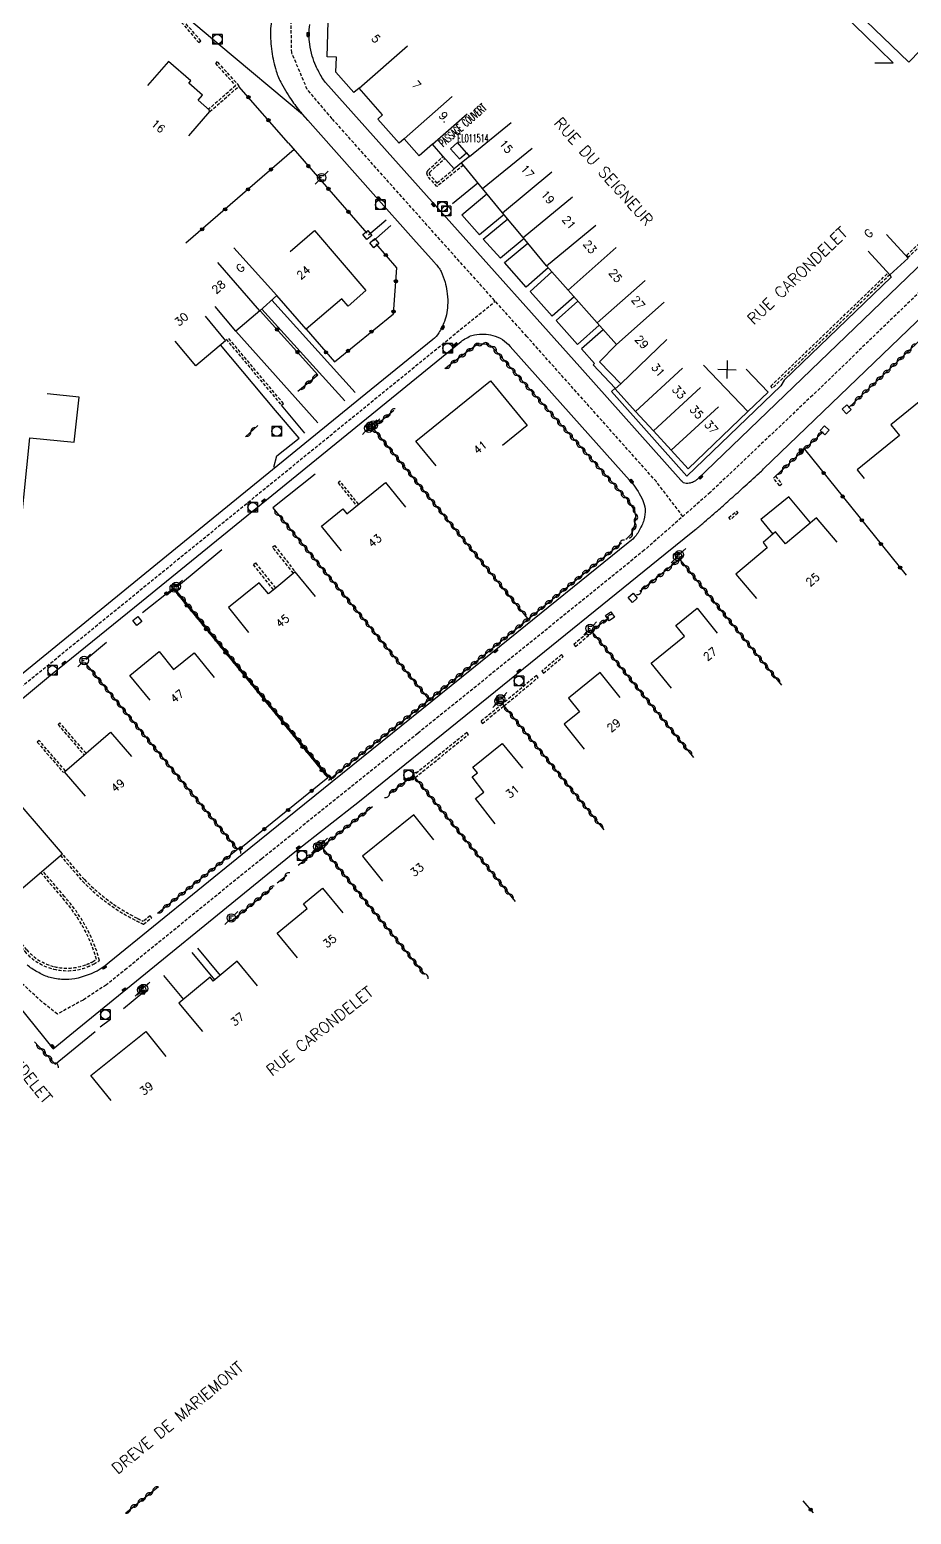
# Model space of a CAD drawing. Header units: millimetres. Extents: x 139999 to 141000, y 129000 to 130000.
# Drawn here: x 140577.6 to 140715.3, y 128999.8 to 129231.6 of the extents above; entities that cross this region are included whole.
import ezdxf
from ezdxf.enums import TextEntityAlignment as Align

# ---------------------------------------------------------------- set-up
doc = ezdxf.new("R2010")
doc.units = ezdxf.units.MM
doc.linetypes.add('DASHED', pattern=[0.75, 0.5, -0.25])
doc.layers.get('0').update_dxf_attribs({"linetype": 'CONTINUOUS'})
for name, color, linetype in [('W0001', 6, 'DASHED'), ('W0008', 7, 'CONTINUOUS'), ('W0100', 7, 'CONTINUOUS'), ('W0112', 1, 'DASHED'), ('W0310', 3, 'CONTINUOUS'), ('W0322', 7, 'CONTINUOUS'), ('w0330', 7, 'CONTINUOUS'), ('W0400', 7, 'CONTINUOUS'), ('W0420', 7, 'CONTINUOUS'), ('W0471', 7, 'CONTINUOUS'), ('w0984', 7, 'CONTINUOUS'), ('W0989', 7, 'CONTINUOUS'), ('W0991', 7, 'CONTINUOUS'), ('W1102', 7, 'CONTINUOUS')]:
    doc.layers.add(name, color=color, linetype=linetype)
doc.styles.get("Standard").update_dxf_attribs({"font": 'romans.shx', "width": 0.85})

# ---------------------------------------------------------------- blocks, each defined once
blk = doc.blocks.new('t322o')
at = {"color": 0, "linetype": 'Continuous'}
for radius in [0.25, 0.15]:
    blk.add_circle((0, 0), radius, dxfattribs=at)
blk = doc.blocks.new('t310o')
at = {"color": 0, "linetype": 'Continuous'}
for centre, start, end in [((-0.5, 0.38), 216.8699, 323.1304), ((0.5, -0.37), 36.8699, 143.1303)]:
    blk.add_arc(centre, 0.625, start, end, dxfattribs=at)
blk = doc.blocks.new('T420')
for p, q in [((0.75, 0.75), (-0.75, 0.75)), ((-0.75, 0.75), (-0.75, -0.75)), ((0.75, 0.75), (0.75, -0.75)), ((0.75, -0.75), (-0.75, -0.75))]:
    blk.add_line(p, q)
blk.add_ellipse((0, 0), major_axis=(-0.53, 0.53), ratio=1, start_param=3.926991, end_param=10.210176)
blk = doc.blocks.new('T400')
at = {"color": 0, "linetype": 'ByBlock', "lineweight": -2}
for p, q in [((-0.15, -0.25), (-0.15, 0.3)), ((-0.15, 0.3), (0.15, 0.3)), ((-0.15, 0.15), (0.15, 0.15)), ((-0.15, 0), (0.15, 0)), ((0.15, 0.3), (0.15, -0.25)), ((-0.15, -0.15), (0.15, -0.15)), ((-0.15, -0.25), (-0.15, -0.3)), ((-0.15, -0.3), (0.15, -0.3)), ((0.15, -0.3), (0.15, -0.25))]:
    blk.add_line(p, q, dxfattribs=at)
blk = doc.blocks.new('T471')
for p, q in [((-0.333334, 0.333334), (-0.333334, -0.333334)), ((-0.333334, 0.333334), (0.333334, 0.333334)), ((-0.333334, 0), (0, 0)), ((0.500001, 0.500001), (1.000002, 1.000002)), ((-0.500001, -0.500001), (-1.000002, -1.000002)), ((-0.333334, -0.333334), (0.333334, -0.333334))]:
    blk.add_line(p, q)
blk.add_ellipse((0, 0), major_axis=(0.471405, 0.471405), ratio=1, start_param=5.4977871438, end_param=11.780972451)
blk = doc.blocks.new('t112o')
at = {"color": 0, "linetype": 'Continuous'}
for p, q in [((-0.5, 0.5), (0.5, 0.5)), ((-0.5, -0.5), (-0.5, 0.5)), ((0.5, 0.5), (0.5, -0.5)), ((0.5, -0.5), (-0.5, -0.5))]:
    blk.add_line(p, q, dxfattribs=at)
blk = doc.blocks.new('t330o')
at = {"color": 0, "linetype": 'Continuous'}
for p, q in [((0.25, -0.25), (-0.25, 0.25)), ((-0.25, -0.25), (0.25, 0.25)), ((-0.25, 0.25), (-0.25, -0.25)), ((0.25, 0.25), (-0.25, 0.25)), ((0.25, -0.25), (0.25, 0.25)), ((-0.25, -0.25), (0.25, -0.25)), ((-0.25, -0.25), (-0.25, -0.25))]:
    blk.add_line(p, q, dxfattribs=at)
blk = doc.blocks.new('t991o')
at = {"color": 0, "linetype": 'Continuous'}
for p, q in [((-1, 1), (1, -1)), ((-1, -1), (1, 1))]:
    blk.add_line(p, q, dxfattribs=at)

msp = doc.modelspace()

# ---------------------------------------------------------------- linework, layer by layer
at = {"layer": 'W0001'}
for points in [[(140679.59, 129155.61), (140675.44, 129161.03), (140655.21, 129183.71), (140642.66, 129197.69), (140624.81, 129217.71), (140620.92, 129222.28), (140618.5, 129228.01), (140618.39, 129233.16), (140620.23, 129238.25), (140623.83, 129242.66), (140642.19, 129263.23), (140656.78, 129280.3), (140714.71, 129348.88), (140730.72, 129367.87), (140763.1, 129406.09), (140789.85, 129437.67), (140798.56, 129447.97), (140828.68, 129483.49), (140861.29, 129522.12), (140870.15, 129532.65), (140889.25, 129561.44)], [(140759.96, 129232.3), (140750.74, 129223.42), (140719.35, 129193.34), (140699.81, 129174.49), (140683.85, 129159.35), (140673.55, 129150.32), (140666.01, 129144.2), (140638.18, 129121.71), (140613.82, 129102.16), (140592.74, 129085.02), (140589.55, 129082.44), (140585.92, 129080.09), (140581.91, 129077.88), (140579.48, 129079.81), (140576.42, 129082.63), (140573.67, 129085.74), (140553.59, 129110.49)]]:
    msp.add_lwpolyline(points, dxfattribs=at)
at = {"layer": 'W0001', "flags": 128}
msp.add_lwpolyline([(140545.38, 129103.79), (140559.26, 129115.12), (140586.58, 129137.38), (140623.74, 129167.62), (140650.28, 129189.21)], dxfattribs=at)
at = {"layer": 'W0008'}
for points in [[(140639.12, 129264.05), (140620.02, 129242.95, 0.034141), (140618.15, 129240.66, 0.05232), (140617.2, 129238.98, 0.016216), (140616.01, 129235.96, 0.031887), (140615.56, 129234.37, 0.046999), (140615.19, 129231.4, 0.044029), (140615.38, 129228.22, 0.036305), (140616.07, 129225.14, 0.053929), (140616.9, 129223.18, 0.022332), (140618.63, 129220.39, 0.030567), (140620.1, 129218.49), (140621.02, 129217.44)], [(140760.98, 129237.46), (140748.07, 129225), (140717.35, 129195.57), (140681.8, 129161.38, -0.045985), (140681.43, 129161.09, -0.056405), (140681.09, 129160.92, -0.043755), (140680.57, 129160.78, -0.048688), (140680.1, 129160.75, -0.133207), (140679.69, 129160.87, -0.09165), (140679.24, 129161.28), (140663.5, 129178.95), (140642.62, 129202.28), (140623.78, 129223.38, -0.049995), (140623.21, 129224.16, -0.024234), (140622.28, 129225.94, -0.039184), (140621.71, 129227.49, -0.033931), (140621.32, 129229.35, -0.033945), (140621.21, 129230.83, -0.031379), (140621.31, 129232.42, -0.042216)], [(140602.51, 129233.19), (140607.11, 129229.34), (140620.18, 129218.39), (140631.2, 129206), (140637.5, 129198.91), (140640.76, 129195.29, -0.008948), (140640.92, 129195.1, -0.003115), (140641.39, 129194.54, -0.065854), (140641.82, 129193.84, -0.030617), (140642.44, 129192.2, -0.042421), (140642.74, 129190.79, -0.033537), (140642.86, 129188.97, -0.041362), (140642.72, 129187.42, -0.045652), (140642.36, 129186.06, -0.054984), (140641.46, 129184.27, -0.07908), (140640.53, 129183.23), (140630.07, 129174.72), (140597.52, 129148.24), (140562.62, 129119.79), (140544.3, 129104.89)], [(140575.6, 129079.42), (140581.25, 129072.46), (140585, 129075.53), (140618.99, 129103.25), (140629.1, 129111.15), (140650.33, 129128.31), (140676.83, 129149.74), (140681.42, 129153.46, 0.00538), (140682.69, 129154.52, 0.002937), (140684.98, 129156.5, 0.002172), (140686.82, 129158.13, 0.001816), (140689.01, 129160.1, 0.001633), (140691.49, 129162.36, 0.005758), (140692.18, 129163.01), (140721.35, 129191.11)], [(140571.44, 129123.05), (140580.83, 129130.79), (140595.05, 129142.31), (140611.5, 129155.72), (140644.96, 129182.93, -0.035052), (140645.34, 129183.2, -0.016467), (140646.2, 129183.68, -0.078956), (140647.06, 129183.96, -0.047681), (140648.54, 129184.06, -0.056238), (140649.89, 129183.87, -0.159965), (140652.61, 129182.12), (140671.65, 129160.78, -0.068544), (140673.32, 129158.11, -0.098978), (140673.67, 129156.76, -0.07905), (140673.48, 129155.04, -0.043169), (140673.18, 129154.21, -0.027486), (140672.53, 129153, -0.055833), (140671.98, 129152.29, -0.040481), (140671.05, 129151.47), (140651.19, 129135.46), (140624.83, 129114.14), (140610.76, 129102.81), (140589.97, 129085.93, -0.020038), (140588.76, 129084.99, -0.04012), (140588.1, 129084.61, -0.041085), (140585.6, 129083.64, -0.056356), (140583.68, 129083.31, -0.05945), (140581.47, 129083.44, -0.06833), (140579.64, 129084.03, -0.02847), (140577.92, 129084.99, -0.058929), (140577.17, 129085.59, -0.008141)]]:
    msp.add_lwpolyline(points, format="xyb", dxfattribs=at)
at = {"layer": 'W0008', "flags": 128}
for points in [[(140709.58, 129226.43), (140712.42, 129226.42), (140707.92, 129230.79), (140682.53, 129255.26), (140680, 129252.52)], [(140643.59, 129204.47), (140647.56, 129207.7)], [(140633.24, 129201.88), (140630.51, 129199.54)], [(140634, 129201.01), (140631.25, 129198.65)], [(140711.9, 129193.34), (140712.11, 129192.94), (140695.39, 129176.89), (140694.9, 129175.98), (140680.22, 129161.88)], [(140626.79, 129173.63), (140613.84, 129187.99)], [(140628.39, 129174.97), (140615.39, 129189.38)], [(140622.58, 129170.2), (140609.75, 129184.53)], [(140620.55, 129168.58), (140616.9, 129172.97)], [(140622.14, 129162.22), (140615.53, 129156.93)], [(140607.6, 129150.39), (140600.51, 129144.51)], [(140603.78, 129088.21), (140607.3, 129083.94)], [(140602.9, 129087.53), (140606.45, 129083.23)], [(140598.48, 129083.93), (140601.58, 129080.19)], [(140592.22, 129078.78), (140595.26, 129081.26)], [(140588.61, 129075.88), (140590.22, 129077.12)], [(140581.56, 129070.05), (140587.81, 129075.19)]]:
    msp.add_lwpolyline(points, dxfattribs=at)
at = {"layer": 'W0008'}
for points in [[(140651.65, 129202.74), (140647.81, 129199.55), (140645.04, 129202.7), (140648.99, 129205.96)], [(140654.78, 129198.98), (140651.09, 129195.95), (140648.42, 129198.89), (140652.23, 129202.05)], [(140658.53, 129194.44), (140655.12, 129191.39), (140651.7, 129195.24), (140655.37, 129198.26)], [(140662.59, 129189.89), (140659.17, 129186.85), (140655.73, 129190.73), (140659.13, 129193.77)], [(140666.52, 129185.45), (140663.12, 129182.44), (140659.8, 129186.19), (140663.19, 129189.2)], [(140667.14, 129184.75), (140663.77, 129181.76), (140665.78, 129179.5), (140665.55, 129179.26), (140668.99, 129175.65), (140668.42, 129175.13), (140680.21, 129161.89)], [(140615.71, 129163.3), (140616.19, 129165.06), (140619.66, 129167.82), (140615.95, 129172.14), (140607.4, 129182.39)]]:
    msp.add_lwpolyline(points, dxfattribs=at)
at = {"layer": 'W0100'}
msp.add_lwpolyline([(140682.52, 129294.06), (140678.79, 129297.4), (140672.77, 129290.67), (140669.29, 129286.83), (140657, 129271.95), (140665.08, 129265.94), (140665.08, 129265.94), (140668.38, 129270.24), (140671.04, 129273.71), (140672.72, 129272.42, 0.361032), (140672.93, 129266.94, 0.021037), (140673.18, 129266.69), (140714.86, 129226.51), (140721.82, 129233.72), (140718.22, 129237.19)], format="xyb", dxfattribs=at)
for points in [[(140689.45, 129178.61), (140692.9, 129174.99), (140689.72, 129171.96), (140680.41, 129163.05), (140677.73, 129165.95), (140674.99, 129168.95), (140672.19, 129172.01), (140669.03, 129175.5), (140669.88, 129176.3), (140666.54, 129179.76), (140669.19, 129182.44), (140666.2, 129185.81), (140661.68, 129190.92), (140658.28, 129194.72), (140654.62, 129199.17), (140651.43, 129203.02), (140648.3, 129206.79), (140645.03, 129210.81), (140643.87, 129209.86), (140642.11, 129211.85), (140640.48, 129213.72), (140638.38, 129211.89), (140636.04, 129214.57), (140635.26, 129213.88), (140631.93, 129217.64), (140632.67, 129218.29), (140629.01, 129222.47), (140628.22, 129221.78), (140625.4, 129224.99), (140625.49, 129227.34), (140624.03, 129227.37), (140624.26, 129234.7)], [(140605.7, 129218.82), (140605.59, 129218.91), (140605.68, 129219.02), (140603.88, 129220.59), (140604.59, 129221.4), (140602.45, 129223.28), (140602.74, 129223.61), (140599.28, 129226.64), (140595.99, 129222.87)], [(140618.27, 129196.98), (140622.06, 129200.23), (140630.09, 129190.88), (140627.29, 129188.44), (140626.3, 129189.59), (140620.74, 129184.82), (140616.17, 129190.09), (140613.52, 129187.7), (140609.75, 129184.53), (140606.53, 129188.36)], [(140708.52, 129197.02), (140711.9, 129193.34), (140714.75, 129195.95), (140711.37, 129199.64)], [(140604.97, 129186.87), (140608.17, 129183.03), (140603.52, 129179.14), (140600.32, 129182.98)], [(140641.03, 129163.48), (140637.89, 129167.36), (140649.56, 129176.8), (140655.26, 129169.82), (140651.39, 129166.66)], [(140562.35, 129156.86), (140561.84, 129151.89), (140568.86, 129151.16), (140569.23, 129154.7), (140576.18, 129154), (140577.58, 129167.89), (140584.55, 129167.19), (140585.28, 129174.21), (140580.31, 129174.73)], [(140721.56, 129171.19), (140718.4, 129175.07), (140712.06, 129169.92), (140713.41, 129168.26), (140706.79, 129162.88), (140707.9, 129161.52)], [(140626.29, 129150.21), (140623.13, 129154.09), (140626.48, 129156.81), (140626.48, 129156.81), (140627.12, 129156.03), (140633.12, 129160.91), (140636.27, 129157.03)], [(140703.68, 129151.57), (140700.46, 129155.4), (140695.59, 129151.31), (140694.03, 129153.17), (140692.1, 129151.55), (140692.77, 129150.7), (140687.87, 129146.58), (140691.08, 129142.76)], [(140622.21, 129143.08), (140619.03, 129146.94), (140615.84, 129144.32), (140614.85, 129143.5), (140613.44, 129145.22), (140608.64, 129141.4), (140611.76, 129137.49)], [(140677.78, 129128.8), (140674.63, 129132.69), (140679.83, 129136.91), (140678.47, 129138.59), (140681.8, 129141.28), (140684.95, 129137.39)], [(140596.38, 129126.91), (140593.22, 129130.78), (140597.79, 129134.5), (140600.06, 129131.71), (140603.24, 129134.3), (140606.4, 129130.43)], [(140669.81, 129127.35), (140666.66, 129131.24), (140661.7, 129127.22), (140663.42, 129125.1), (140661.03, 129123.16), (140664.18, 129119.28)], [(140650.28, 129107.6), (140647.21, 129111.54), (140648.52, 129112.56), (140646.67, 129114.93), (140647.5, 129115.56), (140646.8, 129116.46), (140651.37, 129120.17), (140654.52, 129116.29)], [(140640.7, 129105.1), (140637.56, 129109), (140629.56, 129102.54), (140632.7, 129098.65)], [(140619.39, 129086.67), (140616.22, 129090.54), (140620.92, 129094.38), (140620.32, 129095.12), (140623.31, 129097.57), (140626.48, 129093.7)], [(140590.29, 129064.4), (140587.15, 129068.3), (140595.7, 129075.17), (140598.83, 129071.27)]]:
    msp.add_lwpolyline(points, dxfattribs=at)
at = {"layer": 'W0100', "flags": 128}
for points in [[(140602.41, 129215.05), (140605.7, 129218.81)], [(140586.27, 129111.94), (140583.01, 129115.73), (140590.2, 129121.91), (140593.46, 129118.12)], [(140613.14, 129082.28), (140609.96, 129086.14), (140606.23, 129083.05), (140605.74, 129083.65), (140600.87, 129079.61), (140604.54, 129075.17)]]:
    msp.add_lwpolyline(points, dxfattribs=at)
at = {"layer": 'W0100'}
for points in [[(140643.29, 129213.01), (140644.68, 129211.42), (140645.79, 129212.39), (140644.4, 129213.98)], [(140572.95, 129114.28), (140565.7, 129108.04), (140575.46, 129096.7), (140582.71, 129102.94)]]:
    msp.add_lwpolyline(points, close=True, dxfattribs=at)
at = {"layer": 'W0112'}
for points in [[(140600.76, 129233.34), (140604, 129229.59), (140604.31, 129229.86), (140601.07, 129233.6)], [(140714.52, 129196.36), (140731.59, 129212.69), (140731.87, 129212.4), (140714.8, 129196.07)], [(140694.03, 129161.88), (140694.03, 129161.88), (140695.02, 129160.66), (140694.7, 129160.4), (140693.72, 129161.6), (140694.03, 129161.88)], [(140688.18, 129156.09), (140687.01, 129155.14), (140686.76, 129155.45), (140687.93, 129156.4)], [(140662.79, 129135.29), (140665.45, 129137.52), (140665.19, 129137.83), (140662.53, 129135.59)], [(140657.8, 129131.13), (140660.89, 129133.71), (140660.63, 129134.02), (140657.55, 129131.43)], [(140648.27, 129123.29), (140651.64, 129126), (140656.99, 129130.47), (140656.74, 129130.78), (140651.39, 129126.31), (140648.02, 129123.6)], [(140637.78, 129114.84), (140646.11, 129121.57), (140645.86, 129121.88), (140637.53, 129115.15)]]:
    msp.add_lwpolyline(points, close=True, dxfattribs=at)
for points in [[(140605.7, 129218.81), (140610.31, 129222.82), (140606.87, 129226.62), (140606.57, 129226.35), (140609.74, 129222.86), (140605.5, 129219.17)], [(140711.9, 129193.34), (140693.58, 129175.65), (140693.31, 129175.94), (140711.63, 129193.63)], [(140608.25, 129183.27), (140616.9, 129172.97), (140617.21, 129173.23), (140608.55, 129183.53)], [(140628.95, 129157.52), (140626.05, 129161.09), (140625.74, 129160.84), (140628.64, 129157.27)], [(140618.78, 129146.73), (140615.52, 129150.82), (140615.83, 129151.07), (140619.03, 129146.94)], [(140615.64, 129144.15), (140612.51, 129148.08), (140612.82, 129148.33), (140615.95, 129144.41)], [(140586.38, 129118.62), (140582.31, 129123.35), (140582.01, 129123.09), (140586.08, 129118.36)], [(140583.16, 129115.86), (140579.06, 129120.62), (140578.76, 129120.36), (140582.86, 129115.6)]]:
    msp.add_lwpolyline(points, dxfattribs=at)
for points in [[(140645.31, 129210.46), (140641.18, 129207.1), (140639.72, 129208.76, -0.086297), (140639.63, 129208.91, -0.069185), (140639.57, 129209.14, -0.118281), (140639.61, 129209.4, -0.114887), (140639.76, 129209.62), (140642.14, 129211.82)], [(140643.87, 129209.86), (140641.23, 129207.65), (140640.02, 129209.02, -0.086297), (140640, 129209.06, -0.069185), (140639.97, 129209.18, -0.118281), (140639.98, 129209.25, -0.114887), (140640.03, 129209.32), (140642.41, 129211.52)], [(140582.37, 129102.65), (140585.83, 129098.64, 0.083821), (140594.26, 129092.45, 0.009735), (140595.36, 129091.92), (140596.64, 129092.93), (140596.39, 129093.24), (140595.31, 129092.39, -0.007774), (140594.44, 129092.81, -0.083724), (140586.12, 129098.91), (140582.68, 129102.91)], [(140579.28, 129099.99), (140582.73, 129095.98, -0.111166), (140588.03, 129086.44, -0.022423), (140587.38, 129086.05, -0.03085), (140586.44, 129085.62, -0.153405), (140581.41, 129085.31, -0.153155), (140577.12, 129087.91), (140567.11, 129100.31), (140566.8, 129100.06), (140576.81, 129087.66, 0.153405), (140581.32, 129084.92, 0.153405), (140586.58, 129085.25, 0.03085), (140587.57, 129085.7, 0.03085), (140588.49, 129086.27, 0.114056), (140583.03, 129096.25), (140579.59, 129100.25)]]:
    msp.add_lwpolyline(points, format="xyb", dxfattribs=at)
at = {"layer": 'W0310', "flags": 128}
for points in [[(140705.42, 129172.58), (140717.06, 129183.53)], [(140619.45, 129175.14), (140622.58, 129177.72)], [(140655.39, 129139.66), (140631.14, 129169.42), (140634.46, 129172.21)], [(140613.22, 129169.79), (140611.27, 129168.05)], [(140694.03, 129161.88), (140701.49, 129168.81)], [(140615.53, 129156.93), (140639.97, 129126.98)], [(140624.22, 129114.44), (140639.97, 129126.98), (140669.99, 129151.49)], [(140695.01, 129129.24), (140679.13, 129148.91), (140672.88, 129143.86)], [(140600.32, 129144.2), (140624.51, 129114.67)], [(140681.27, 129117.96), (140665.31, 129137.73), (140668, 129139.82)], [(140586.19, 129132.78), (140610.01, 129103.6), (140597.53, 129093.62)], [(140651.39, 129126.31), (140667.26, 129106.64)], [(140653.42, 129095.47), (140637.53, 129115.15), (140633.75, 129112.31)], [(140619.51, 129101.15), (140631.12, 129110.29)], [(140623.14, 129104.03), (140639.24, 129084.09)], [(140616.23, 129098.4), (140617.75, 129099.59)], [(140609.13, 129092.52), (140615.55, 129097.7)], [(140578.32, 129073.55), (140581.56, 129070.05)], [(140592.57, 129000), (140597.67, 129004.11)]]:
    msp.add_lwpolyline(points, dxfattribs=at)
msp.add_lwpolyline([(140670.65, 129152.03, 0.052699), (140671.32, 129152.63, 0.069655), (140671.71, 129153.19, 0.056487), (140672.03, 129154.07, 0.041414), (140672.22, 129155.31, 0.1167), (140672.02, 129156.58), (140671.13, 129157.96), (140650.26, 129181.54, 0.088052), (140649.57, 129182.2, 0.116201), (140648.88, 129182.46, 0.050166), (140647.81, 129182.49, 0.122269), (140647.39, 129182.35, 0.009313), (140646.68, 129181.88, 0.01215), (140646.16, 129181.5), (140642.4, 129178.66)], format="xyb", dxfattribs=at)
at = {"layer": 'W0322', "flags": 128}
for points in [[(140617.98, 129213.89), (140610.26, 129222.75)], [(140618.86, 129212.89), (140601.98, 129198.25)], [(140617.98, 129213.89), (140630.24, 129199.85)], [(140620.74, 129184.82), (140625.16, 129179.72), (140634.37, 129187.24), (140634.93, 129194.44), (140631.69, 129198.15)], [(140622.58, 129177.72), (140613.56, 129187.73)], [(140698.58, 129166.09), (140714.46, 129146.42)], [(140595.22, 129140.59), (140599.92, 129144.36), (140624.15, 129114.78), (140610.28, 129103.59)], [(140589.57, 129135.94), (140586.41, 129133.25)], [(140699.96, 129000), (140698.34, 129001.9)]]:
    msp.add_lwpolyline(points, dxfattribs=at)
at = {"layer": 'W1102', "flags": 128}
for points in [[(140629.01, 129222.47), (140636.6, 129229.11)], [(140636.04, 129214.57), (140643.57, 129221.15)], [(140640.48, 129213.72), (140645.91, 129218.47)], [(140646.25, 129211.82), (140652.78, 129217.13)], [(140648.3, 129206.79), (140656.06, 129213.11)], [(140645.79, 129212.39), (140646.25, 129211.82), (140645.03, 129210.81)], [(140651.43, 129203.02), (140659.12, 129209.41)], [(140654.62, 129199.17), (140662.35, 129205.52)], [(140658.28, 129194.72), (140666, 129201.07)], [(140616.17, 129190.09), (140609.47, 129197.52)], [(140661.68, 129190.92), (140669.14, 129197.58)], [(140613.52, 129187.7), (140606.96, 129195.25)], [(140666.2, 129185.81), (140673.68, 129192.45)], [(140669.19, 129182.44), (140676.67, 129189.08)], [(140669.88, 129176.3), (140677.07, 129183.25)], [(140672.19, 129172.01), (140679.51, 129178.77)], [(140689.73, 129171.96), (140682.82, 129179.2)], [(140674.99, 129168.95), (140682.33, 129175.72)], [(140677.73, 129165.95), (140685.12, 129172.69)]]:
    msp.add_lwpolyline(points, dxfattribs=at)
at = {"layer": 'W1102'}
msp.add_lwpolyline([(140699.52, 129154.62), (140696.13, 129158.66), (140691.75, 129155.11), (140693.65, 129152.85)], dxfattribs=at)

# ---------------------------------------------------------------- block references
at = {"layer": 'W0112'}
for p, rotation in [((140630.3, 129199.53), 128.4179981107288), ((140631.4, 129198.27), 129.3784290968267), ((140705.18, 129172.33), 222.5798247076937), ((140701.73, 129169.05), 225.5551943634686), ((140671.76, 129142.89), 219.3471132481909), ((140594.4, 129139.26), 218.457676649704), ((140668.2, 129140.01), 213.7466437023394)]:
    msp.add_blockref('t112o', p, dxfattribs=dict(at, rotation=rotation))
at = {"layer": 'W0310'}
for p, rotation in [((140646.92, 129182.04), 213.6142877268755), ((140648.3, 129182.5), 179.0646370198128), ((140649.71, 129182.1), 142.6085980810284), ((140644.51, 129180.26), 217.1054440343676), ((140645.7, 129181.16), 217.1054440343676), ((140650.73, 129181.01), 131.5065184047701), ((140651.73, 129179.88), 131.5065184047701), ((140713.07, 129179.77), 43.23142035309714), ((140714.16, 129180.8), 43.23142035309714), ((140715.25, 129181.82), 43.23142035309714), ((140643.31, 129179.35), 217.1054440343676), ((140652.72, 129178.76), 131.5065184047701), ((140653.72, 129177.64), 131.5065184047701), ((140710.88, 129177.71), 43.23142035309714), ((140711.97, 129178.74), 43.23142035309714), ((140620.61, 129176.09), 39.436087149366), ((140621.76, 129177.05), 39.436087149366), ((140654.71, 129176.51), 131.5065184047701), ((140655.7, 129175.39), 131.5065184047701), ((140708.7, 129175.66), 43.23142035309714), ((140709.79, 129176.69), 43.23142035309714), ((140656.7, 129174.27), 131.5065184047701), ((140657.69, 129173.14), 131.5065184047701), ((140706.51, 129173.6), 43.23142035309714), ((140707.6, 129174.63), 43.23142035309714), ((140632.76, 129170.78), 39.95739470624581), ((140633.91, 129171.74), 39.95739470624581), ((140658.69, 129172.02), 131.5065184047701), ((140659.68, 129170.9), 131.5065184047701), ((140612.1, 129168.79), 221.7565129032548), ((140631.61, 129169.81), 39.95739470624581), ((140631.7, 129168.73), 129.1758478924152), ((140660.67, 129169.77), 131.5065184047701), ((140661.67, 129168.65), 131.5065184047701), ((140700.62, 129168), 42.903913561279), ((140632.64, 129167.57), 129.1758478924152), ((140633.59, 129166.41), 129.1758478924152), ((140662.66, 129167.53), 131.5065184047701), ((140663.66, 129166.4), 131.5065184047701), ((140698.42, 129165.96), 42.903913561279), ((140699.52, 129166.98), 42.903913561279), ((140634.54, 129165.24), 129.1758478924152), ((140635.49, 129164.08), 129.1758478924152), ((140664.65, 129165.28), 131.5065184047701), ((140665.64, 129164.16), 131.5065184047701), ((140696.22, 129163.92), 42.903913561279), ((140697.32, 129164.94), 42.903913561279), ((140636.43, 129162.92), 129.1758478924152), ((140637.38, 129161.76), 129.1758478924152), ((140666.64, 129163.03), 131.5065184047701), ((140667.63, 129161.91), 131.5065184047701), ((140695.13, 129162.9), 42.903913561279), ((140638.33, 129160.59), 129.1758478924152), ((140639.28, 129159.43), 129.1758478924152), ((140668.63, 129160.79), 131.5065184047701), ((140669.62, 129159.66), 131.5065184047701), ((140640.22, 129158.27), 129.1758478924152), ((140641.17, 129157.1), 129.1758478924152), ((140670.61, 129158.54), 131.5065184047701), ((140671.52, 129157.35), 122.7902647106462), ((140616.47, 129155.77), 309.2163064846177), ((140617.42, 129154.61), 309.2163064846177), ((140642.12, 129155.94), 129.1758478924152), ((140643.07, 129154.78), 129.1758478924152), ((140672.13, 129154.53), 79.96646189167384), ((140672.18, 129156.02), 100.577396998975), ((140618.37, 129153.44), 309.2163064846177), ((140619.32, 129152.28), 309.2163064846177), ((140644.02, 129153.62), 129.1758478924152), ((140644.96, 129152.45), 129.1758478924152), ((140671.67, 129153.11), 61.30170236605954), ((140620.27, 129151.12), 309.2163064846177), ((140621.22, 129149.96), 309.2163064846177), ((140645.91, 129151.29), 129.1758478924152), ((140646.86, 129150.13), 129.1758478924152), ((140668.53, 129150.29), 39.22331935278714), ((140669.69, 129151.24), 39.22331935278714), ((140622.16, 129148.8), 309.2163064846177), ((140623.11, 129147.63), 309.2163064846177), ((140647.81, 129148.96), 129.1758478924152), ((140648.75, 129147.8), 129.1758478924152), ((140665.04, 129147.45), 39.22331935278714), ((140666.2, 129148.4), 39.22331935278714), ((140667.37, 129149.34), 39.22331935278714), ((140677.79, 129147.82), 218.8850514132232), ((140678.96, 129148.77), 218.8850514132232), ((140679.94, 129147.91), 128.916635061044), ((140624.06, 129146.47), 309.2163064846177), ((140625.01, 129145.31), 309.2163064846177), ((140649.7, 129146.64), 129.1758478924152), ((140650.65, 129145.48), 129.1758478924152), ((140662.72, 129145.55), 39.22331935278714), ((140663.88, 129146.5), 39.22331935278714), ((140674.29, 129145), 218.8850514132232), ((140675.46, 129145.94), 218.8850514132232), ((140676.62, 129146.88), 218.8850514132232), ((140680.88, 129146.74), 128.916635061044), ((140681.82, 129145.58), 128.916635061044), ((140601.27, 129143.04), 309.324260506035), ((140625.96, 129144.15), 309.2163064846177), ((140626.91, 129142.98), 309.2163064846177), ((140651.6, 129144.31), 129.1758478924152), ((140652.54, 129143.15), 129.1758478924152), ((140659.23, 129142.7), 39.22331935278714), ((140660.39, 129143.65), 39.22331935278714), ((140661.56, 129144.6), 39.22331935278714), ((140673.12, 129144.06), 218.8850514132232), ((140682.76, 129144.41), 128.916635061044), ((140683.7, 129143.24), 128.916635061044), ((140602.22, 129141.88), 309.324260506035), ((140603.17, 129140.72), 309.324260506035), ((140627.85, 129141.82), 309.2163064846177), ((140628.8, 129140.66), 309.2163064846177), ((140653.49, 129141.99), 129.1758478924152), ((140654.44, 129140.82), 129.1758478924152), ((140656.91, 129140.81), 39.22331935278714), ((140658.07, 129141.76), 39.22331935278714), ((140684.65, 129142.08), 128.916635061044), ((140685.59, 129140.91), 128.916635061044), ((140604.12, 129139.56), 309.324260506035), ((140605.07, 129138.4), 309.324260506035), ((140629.75, 129139.5), 309.2163064846177), ((140630.7, 129138.34), 309.2163064846177), ((140653.42, 129137.96), 39.22331935278714), ((140654.58, 129138.91), 39.22331935278714), ((140655.75, 129139.86), 39.22331935278714), ((140666.58, 129138.71), 37.88213337876205), ((140667.76, 129139.63), 37.88213337876205), ((140686.53, 129139.74), 128.916635061044), ((140687.47, 129138.58), 128.916635061044), ((140606.02, 129137.24), 309.324260506035), ((140606.97, 129136.08), 309.324260506035), ((140631.65, 129137.17), 309.2163064846177), ((140632.6, 129136.01), 309.2163064846177), ((140651.1, 129136.06), 39.22331935278714), ((140652.26, 129137.01), 39.22331935278714), ((140665.39, 129137.79), 37.88213337876205), ((140666.2, 129136.64), 128.9167707186186), ((140667.14, 129135.47), 128.9167707186186), ((140688.42, 129137.41), 128.916635061044), ((140689.36, 129136.24), 128.916635061044), ((140607.92, 129134.91), 309.324260506035), ((140608.87, 129133.75), 309.324260506035), ((140633.54, 129134.85), 309.2163064846177), ((140634.49, 129133.69), 309.2163064846177), ((140647.61, 129133.22), 39.22331935278714), ((140648.77, 129134.17), 39.22331935278714), ((140649.94, 129135.12), 39.22331935278714), ((140668.08, 129134.3), 128.9167707186186), ((140669.02, 129133.13), 128.9167707186186), ((140690.3, 129135.07), 128.916635061044), ((140691.24, 129133.91), 128.916635061044), ((140587.14, 129131.62), 309.2278995180158), ((140609.82, 129132.59), 309.324260506035), ((140610.77, 129131.43), 309.324260506035), ((140635.44, 129132.53), 309.2163064846177), ((140636.39, 129131.36), 309.2163064846177), ((140645.29, 129131.32), 39.22331935278714), ((140646.45, 129132.27), 39.22331935278714), ((140669.97, 129131.97), 128.9167707186186), ((140670.91, 129130.8), 128.9167707186186), ((140692.18, 129132.74), 128.916635061044), ((140693.13, 129131.57), 128.916635061044), ((140588.09, 129130.46), 309.2278995180158), ((140589.03, 129129.29), 309.2278995180158), ((140611.72, 129130.27), 309.324260506035), ((140612.67, 129129.11), 309.324260506035), ((140637.34, 129130.2), 309.2163064846177), ((140638.29, 129129.04), 309.2163064846177), ((140642.96, 129129.43), 39.22331935278714), ((140644.13, 129130.37), 39.22331935278714), ((140671.85, 129129.63), 128.9167707186186), ((140672.79, 129128.47), 128.9167707186186), ((140694.07, 129130.41), 128.916635061044), ((140589.98, 129128.13), 309.2278995180158), ((140590.93, 129126.97), 309.2278995180158), ((140613.62, 129127.95), 309.324260506035), ((140614.58, 129126.79), 309.324260506035), ((140639.24, 129127.88), 309.2163064846177), ((140639.47, 129126.59), 38.52187724209536), ((140640.64, 129127.53), 39.22331935278714), ((140641.8, 129128.48), 39.22331935278714), ((140673.73, 129127.3), 128.9167707186186), ((140674.68, 129126.13), 128.9167707186186), ((140591.88, 129125.81), 309.2278995180158), ((140592.83, 129124.65), 309.2278995180158), ((140615.53, 129125.63), 309.324260506035), ((140616.48, 129124.47), 309.324260506035), ((140637.13, 129124.72), 38.52187724209536), ((140638.3, 129125.65), 38.52187724209536), ((140652.33, 129125.14), 308.9166350610795), ((140653.27, 129123.97), 308.9166350610795), ((140675.62, 129124.97), 128.9167707186186), ((140593.78, 129123.48), 309.2278995180158), ((140594.73, 129122.32), 309.2278995180158), ((140617.43, 129123.31), 309.324260506035), ((140618.38, 129122.15), 309.324260506035), ((140633.61, 129121.91), 38.52187724209536), ((140634.78, 129122.85), 38.52187724209536), ((140635.95, 129123.78), 38.52187724209536), ((140654.22, 129122.81), 308.9166350610795), ((140655.16, 129121.64), 308.9166350610795), ((140676.56, 129123.8), 128.9167707186186), ((140677.5, 129122.63), 128.9167707186186), ((140595.67, 129121.16), 309.2278995180158), ((140596.62, 129120), 309.2278995180158), ((140619.33, 129120.99), 309.324260506035), ((140620.28, 129119.83), 309.324260506035), ((140631.26, 129120.05), 38.52187724209536), ((140632.43, 129120.98), 38.52187724209536), ((140656.1, 129120.47), 308.9166350610795), ((140657.04, 129119.3), 308.9166350610795), ((140678.45, 129121.46), 128.9167707186186), ((140679.39, 129120.3), 128.9167707186186), ((140597.57, 129118.84), 309.2278995180158), ((140598.52, 129117.67), 309.2278995180158), ((140621.23, 129118.67), 309.324260506035), ((140622.18, 129117.51), 309.324260506035), ((140627.74, 129117.24), 38.52187724209536), ((140628.91, 129118.18), 38.52187724209536), ((140630.08, 129119.11), 38.52187724209536), ((140657.98, 129118.14), 308.9166350610795), ((140658.93, 129116.97), 308.9166350610795), ((140680.33, 129119.13), 128.9167707186186), ((140599.47, 129116.51), 309.2278995180158), ((140600.42, 129115.35), 309.2278995180158), ((140623.13, 129116.35), 309.324260506035), ((140624.08, 129115.19), 309.324260506035), ((140625.39, 129115.37), 38.52187724209536), ((140626.56, 129116.31), 38.52187724209536), ((140637.36, 129115.02), 216.8870315863939), ((140659.87, 129115.8), 308.9166350610795), ((140660.81, 129114.64), 308.9166350610795), ((140601.37, 129114.19), 309.2278995180158), ((140602.32, 129113.03), 309.2278995180158), ((140634.96, 129113.22), 216.8870315863939), ((140636.16, 129114.12), 216.8870315863939), ((140638.34, 129114.15), 128.9166350610187), ((140639.28, 129112.98), 128.9166350610187), ((140661.75, 129113.47), 308.9166350610795), ((140662.7, 129112.3), 308.9166350610795), ((140603.26, 129111.86), 309.2278995180158), ((140604.21, 129110.7), 309.2278995180158), ((140633.76, 129112.32), 216.8870315863939), ((140640.22, 129111.81), 128.9166350610187), ((140641.17, 129110.64), 128.9166350610187), ((140663.64, 129111.13), 308.9166350610795), ((140664.58, 129109.97), 308.9166350610795), ((140605.16, 129109.54), 309.2278995180158), ((140606.11, 129108.38), 309.2278995180158), ((140628.94, 129108.57), 38.19856324238916), ((140630.12, 129109.5), 38.19856324238916), ((140642.11, 129109.48), 128.9166350610187), ((140643.05, 129108.31), 128.9166350610187), ((140665.52, 129108.8), 308.9166350610795), ((140666.46, 129107.63), 308.9166350610795), ((140607.06, 129107.22), 309.2278995180158), ((140608.01, 129106.05), 309.2278995180158), ((140625.4, 129105.79), 38.19856324238916), ((140626.58, 129106.72), 38.19856324238916), ((140627.76, 129107.64), 38.19856324238916), ((140643.99, 129107.14), 128.9166350610187), ((140644.94, 129105.98), 128.9166350610187), ((140608.96, 129104.89), 309.2278995180158), ((140609.9, 129103.73), 309.2278995180158), ((140623.04, 129103.93), 38.19856324238916), ((140624.22, 129104.86), 38.19856324238916), ((140645.88, 129104.81), 128.9166350610187), ((140646.82, 129103.64), 128.9166350610187), ((140606.62, 129100.9), 218.6520117302064), ((140607.79, 129101.83), 218.6520117302064), ((140608.96, 129102.77), 218.6520117302064), ((140620.68, 129102.08), 38.19856324238916), ((140621.86, 129103.01), 38.19856324238916), ((140624.08, 129102.87), 308.9166350610178), ((140625.02, 129101.7), 308.9166350610178), ((140647.76, 129102.47), 128.9166350610187), ((140648.7, 129101.31), 128.9166350610187), ((140604.28, 129099.02), 218.6520117302064), ((140605.45, 129099.96), 218.6520117302064), ((140617.41, 129099.32), 37.92207654486627), ((140625.96, 129100.53), 308.9166350610178), ((140626.9, 129099.36), 308.9166350610178), ((140649.65, 129100.14), 128.9166350610187), ((140650.59, 129098.97), 128.9166350610187), ((140600.76, 129096.21), 218.6520117302064), ((140601.94, 129097.15), 218.6520117302064), ((140603.11, 129098.08), 218.6520117302064), ((140613.8, 129096.29), 38.94064015893138), ((140614.97, 129097.23), 38.94064015893138), ((140627.85, 129098.2), 308.9166350610178), ((140628.79, 129097.03), 308.9166350610178), ((140651.53, 129097.81), 128.9166350610187), ((140652.47, 129096.64), 128.9166350610187), ((140598.42, 129094.34), 218.6520117302064), ((140599.59, 129095.27), 218.6520117302064), ((140611.47, 129094.4), 38.94064015893138), ((140612.63, 129095.35), 38.94064015893138), ((140629.73, 129095.86), 308.9166350610178), ((140630.67, 129094.7), 308.9166350610178), ((140610.3, 129093.46), 38.94064015893138), ((140631.62, 129093.53), 308.9166350610178), ((140632.56, 129092.36), 308.9166350610178), ((140633.5, 129091.2), 308.9166350610178), ((140634.44, 129090.03), 308.9166350610178), ((140635.39, 129088.86), 308.9166350610178), ((140636.33, 129087.69), 308.9166350610178), ((140637.27, 129086.53), 308.9166350610178), ((140638.21, 129085.36), 308.9166350610178), ((140639.15, 129084.19), 308.9166350610178), ((140579.34, 129072.45), 312.8085523363742), ((140580.36, 129071.35), 312.8085523363742), ((140581.38, 129070.25), 312.8085523363742), ((140596.82, 129003.43), 38.86403517598121), ((140594.49, 129001.55), 38.86403517598121), ((140595.66, 129002.49), 38.86403517598121), ((140593.32, 129000.61), 38.86403517598121)]:
    msp.add_blockref('t310o', p, dxfattribs=dict(at, rotation=rotation))
at = {"layer": 'W0322'}
for p, rotation in [((140611.74, 129221.06), 131.0607469385217), ((140614.86, 129217.47), 131.0607469385217), ((140621.1, 129210.31), 311.1237723868122), ((140615.27, 129209.78), 220.9286107090687), ((140611.68, 129206.67), 220.9286107090687), ((140624.23, 129206.74), 311.1237723868122), ((140608.09, 129203.55), 220.9286107090687), ((140627.35, 129203.16), 311.1237723868122), ((140604.51, 129200.44), 220.9286107090687), ((140633.2, 129196.42), 131.1458999008495), ((140634.77, 129192.33), 85.56400468506567), ((140634.4, 129187.59), 85.56400468506567), ((140616.22, 129184.78), 132.0356253415805), ((140630.96, 129184.46), 39.23413603045487), ((140619.4, 129181.25), 132.0356253415805), ((140623.85, 129181.23), 310.8843037862405), ((140627.28, 129181.45), 39.23413603045487), ((140701.56, 129162.39), 308.916635061044), ((140704.54, 129158.7), 308.916635061044), ((140707.53, 129155), 308.916635061044), ((140710.51, 129151.3), 308.916635061044), ((140713.5, 129147.61), 308.916635061044), ((140598.92, 129143.56), 38.74270903172175), ((140602.12, 129141.67), 309.3242605060537), ((140605.13, 129138), 309.3242605060537), ((140608.14, 129134.32), 309.3242605060537), ((140611.15, 129130.65), 309.3242605060537), ((140614.16, 129126.97), 309.3242605060537), ((140617.17, 129123.3), 309.3242605060537), ((140620.18, 129119.62), 309.3242605060537), ((140623.19, 129115.95), 309.3242605060537), ((140621.62, 129112.75), 218.9063658616202), ((140617.93, 129109.76), 218.9063658616202), ((140614.23, 129106.78), 218.9063658616202), ((140610.53, 129103.8), 218.9063658616202), ((140699.54, 129000.5), 130.3583795799361)]:
    msp.add_blockref('t322o', p, dxfattribs=dict(at, rotation=rotation))
at = {"layer": 'w0330'}
for p in [(140698, 129165.83), (140595.32, 129081.31)]:
    msp.add_blockref('t330o', p, dxfattribs=at)
at = {"layer": 'W0400'}
for p, rotation in [((140621.07, 129230.86), 0.9670095969600467), ((140632.12, 129205.2), 221.6406659299253), ((140640.63, 129204.28), 41.76332824386422), ((140642.08, 129185.07), 152.3962267857842), ((140644.09, 129182.41), 129.1174450145735), ((140682.37, 129161.72), 313.8807110119085), ((140671.56, 129161.1), 41.74753786569089), ((140614.13, 129158.05), 309.1174450138586), ((140650.38, 129134.62), 128.9763527072404), ((140582.92, 129132.67), 309.0206063958186), ((140653.96, 129131.44), 308.9673133574215), ((140619.54, 129103.87), 307.9879092703902), ((140589.27, 129085.19), 127.0179861602215), ((140592.33, 129081.71), 309.1930072639103), ((140581.14, 129072.84), 39.06376144653458)]:
    msp.add_blockref('T400', p, dxfattribs=dict(at, rotation=rotation))
at = {"layer": 'W0420'}
for p in [(140606.87, 129230.09), (140632.34, 129204.28), (140642.01, 129203.98), (140642.62, 129203.28), (140642.86, 129181.85), (140616.16, 129168.89), (140612.42, 129157.04), (140581.14, 129131.55), (140653.97, 129129.92), (140636.73, 129115.21), (140620.08, 129102.65), (140589.41, 129077.82)]:
    msp.add_blockref('T420', p, dxfattribs=at)
at = {"layer": 'W0471'}
for p in [(140623.17, 129208.5), (140630.54, 129169.39), (140630.77, 129169.68), (140631.24, 129169.86), (140678.76, 129149.36), (140679.03, 129149.6), (140600.44, 129144.65), (140600.16, 129144.42), (140665.1, 129138.12), (140586.08, 129133.09), (140650.9, 129126.76), (140651.1, 129127.1), (140622.57, 129104.04), (140623.07, 129104.34), (140609.07, 129092.9), (140595.07, 129081.69), (140595.34, 129081.87)]:
    msp.add_blockref('T471', p, dxfattribs=at)
at = {"layer": 'W0991', "rotation": 313.6328295070666}
msp.add_blockref('t991o', (140686.48, 129178.54), dxfattribs=at)

# ---------------------------------------------------------------- texts
at = {"layer": 'w0984', "width": 0.5}
msp.add_text('PASSAGE COUVERT', height=1.25, rotation=41.184, dxfattribs=at).set_placement((140645.18, 129216.68), align=Align.MIDDLE)
msp.add_text('EL011514', height=1.25, dxfattribs=at).set_placement((140646.81, 129214.65), align=Align.MIDDLE)
at = {"layer": 'W0989'}
for s, rotation, p in [('RUE DU SEIGNEUR', 311.921, (140667.23, 129209.47)), ('RUE CARONDELET', 43.972, (140697.46, 129193.19)), ('RUE CARONDELET', 38.7489, (140622.87, 129075.25)), ('RUE CARONDELET', 309.0612, (140574.07, 129072.28)), ('DREVE DE MARIEMONT', 39.7485, (140600.68, 129014.89))]:
    msp.add_text(s, height=1.75, rotation=rotation, dxfattribs=at).set_placement(p, align=Align.MIDDLE)
at = {"layer": 'W0991'}
for s, rotation, p in [('5', 311.183, (140631.64, 129230.21)), ('7', 311.183, (140637.98, 129222.98)), ('9.', 311.183, (140642.37, 129217.96)), ('16', 318.884, (140597.66, 129216.54)), ('15', 309.5235, (140651.97, 129213.37)), ('17', 309.5235, (140655.31, 129209.45)), ('19', 309.5235, (140658.49, 129205.44)), ('21', 309.5235, (140661.81, 129201.5)), ('G', 42.5731, (140708.59, 129199.8)), ('23', 309.5235, (140665.07, 129197.69)), ('G', 40.9705, (140610.48, 129194.4)), ('24', 40.6254, (140620.33, 129193.69)), ('28', 40.9705, (140607.08, 129191.44)), ('25', 309.5235, (140669.08, 129193.2)), ('27', 309.5235, (140672.61, 129188.98)), ('30', 40.9705, (140601.27, 129186.39)), ('29', 311.5915, (140673.17, 129182.83)), ('31', 311.5915, (140675.72, 129178.46)), ('33', 311.5915, (140678.97, 129175.01)), ('35', 311.5915, (140681.74, 129171.89)), ('37', 311.5915, (140684.02, 129169.54)), ('41', 38.8068, (140647.93, 129166.39)), ('43', 38.8068, (140631.48, 129151.82)), ('25', 40.0366, (140699.85, 129145.74)), ('45', 38.8068, (140617.06, 129139.28)), ('27', 38.8068, (140683.83, 129134.11)), ('47', 38.8068, (140600.6, 129127.53)), ('29', 38.8068, (140668.78, 129122.99)), ('49', 38.8068, (140591.35, 129113.58)), ('31', 38.8068, (140652.95, 129112.64)), ('33', 38.8068, (140638.06, 129100.42)), ('35', 38.8068, (140624.42, 129089.3)), ('37', 38.8068, (140610, 129077.08)), ('39', 38.8068, (140595.81, 129066.28))]:
    msp.add_text(s, height=1.25, rotation=rotation, dxfattribs=at).set_placement(p, align=Align.MIDDLE)

doc.saveas('drawing.dxf')
